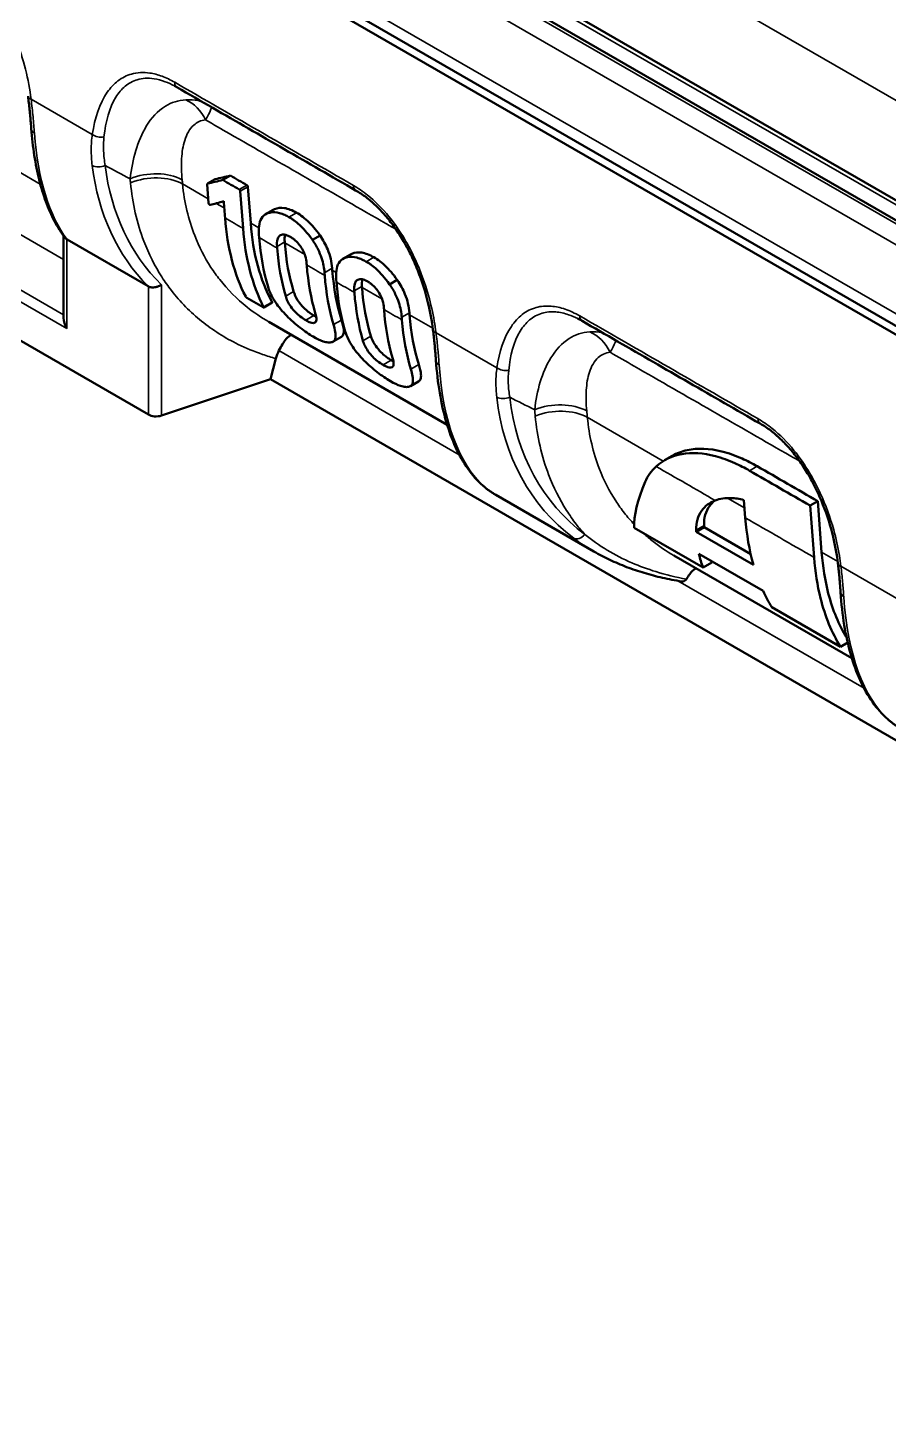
# Model space of a CAD drawing. Header units: millimetres. Extents: x 0 to 1485, y 0 to 1050.
# Drawn here: x 112.8 to 192.6, y 149.7 to 279.5 of the extents above; entities that cross this region are included whole.
import ezdxf

# ---------------------------------------------------------------- set-up
doc = ezdxf.new("R2010")
doc.units = ezdxf.units.MM
doc.header["$LTSCALE"] = 2.5
doc.layers.add('Sichtbar (ISO)', color=7, linetype='Continuous', lineweight=50)
doc.layers.add('Sichtbar schmal (ISO)', color=7, linetype='Continuous', lineweight=35)

msp = doc.modelspace()

# ---------------------------------------------------------------- linework, layer by layer
at = {"layer": 'Sichtbar (ISO)'}
for p, q in [((73.818, 332.425), (250.241, 230.567)), ((71.955, 331.648), (248.378, 229.79)), ((423.918, 117.828), (70.364, 321.952)), ((70.541, 322.667), (246.964, 220.809)), ((70.541, 321.85), (246.964, 219.992)), ((85.29, 265.978), (123.991, 243.634)), ((129.438, 264.98), (129.572, 263.225)), ((129.466, 265.035), (130.175, 265.445)), ((130.876, 265.37), (131.586, 265.779)), ((133.206, 264.745), (133.464, 261.368)), ((132.759, 260.892), (132.496, 264.336)), ((134.837, 262.191), (135.546, 262.6)), ((116.146, 260.188), (116.146, 252.591)), ((116.472, 259.842), (123.959, 255.519)), ((134.233, 260.283), (134.252, 260.031)), ((136.614, 259.629), (136.62, 259.547)), ((139.176, 259.825), (139.886, 260.235)), ((135.916, 259.072), (135.904, 259.219)), ((141.991, 258.061), (142.7, 258.471)), ((138.645, 257.637), (138.656, 257.491)), ((141.01, 257.19), (141.024, 257.007)), ((140.319, 256.532), (140.301, 256.78)), ((141.387, 256.153), (141.406, 255.906)), ((146.33, 255.695), (147.04, 256.105)), ((133.124, 254.44), (134.618, 253.578)), ((143.069, 254.947), (143.058, 255.09)), ((143.767, 255.499), (143.773, 255.422)), ((134.672, 253.56), (135.453, 254.011)), ((145.799, 253.507), (145.809, 253.366)), ((148.164, 253.06), (148.177, 252.882)), ((151.654, 242.695), (135.157, 252.219)), ((147.472, 252.407), (147.454, 252.65)), ((141.097, 250.399), (141.864, 250.842)), ((135.293, 246.907), (135.809, 248.834)), ((125.199, 243.542), (135.293, 246.907)), ((135.293, 246.907), (228.576, 193.05)), ((148.25, 246.269), (149.017, 246.712)), ((171.791, 239.406), (172.501, 239.815)), ((165.237, 230.951), (156.159, 236.192)), ((179.137, 235.72), (179.261, 234.073)), ((185.266, 235.198), (185.975, 235.608)), ((185.625, 230.403), (185.266, 235.198)), ((185.975, 235.608), (186.33, 230.877)), ((168.981, 233.144), (175.345, 229.47)), ((174.71, 232.778), (175.446, 233.203)), ((180.014, 229.716), (174.71, 232.778)), ((175.446, 233.203), (179.758, 230.713)), ((189.13, 221.059), (172.636, 230.582)), ((174.967, 230.721), (180.906, 227.292)), ((175.345, 229.47), (176.148, 229.933)), ((181.709, 225.796), (188.073, 222.122)), ((188.073, 222.122), (188.743, 222.508))]:
    msp.add_line(p, q, dxfattribs=at)
for centre, major_axis, ratio, start_param, end_param in [((127.552, 267.463), (-4.611, 6.912), 0.4875994, 5.5045575, 5.5449764), ((117.146, 252.014), (0.707, -1.225), 0.5773503, 3.9269908, 4.712389), ((124.699, 244.042), (1, 0), 0.5773503, 3.9269908, 5.2359878)]:
    msp.add_ellipse(centre, major_axis=major_axis, ratio=ratio, start_param=start_param, end_param=end_param, dxfattribs=at)
for points, knots in [([(143.185, 264.411), (142.081, 265.048), (140.978, 265.685), (138.772, 266.958), (137.668, 267.595), (135.462, 268.868), (134.359, 269.505), (132.152, 270.779), (131.049, 271.415), (128.842, 272.689), (127.739, 273.326), (126.636, 273.962)], [0, 0, 0, 0, 0.9361397, 0.9361397, 1.8722794, 1.8722794, 2.8084191, 2.8084191, 3.7445588, 3.7445588, 4.6806986, 4.6806986, 4.6806986, 4.6806986]), ([(112.85, 273.148), (112.878, 272.934), (112.904, 272.722), (112.952, 272.303), (112.975, 272.096), (113.017, 271.686), (113.036, 271.484), (113.073, 271.086), (113.09, 270.889), (113.122, 270.502), (113.137, 270.311), (113.151, 270.123)], [-0.75503214, -0.75503214, -0.75503214, -0.75503214, -0.60402572, -0.60402572, -0.45301929, -0.45301929, -0.30201286, -0.30201286, -0.15100643, -0.15100643, 0, 0, 0, 0]), ([(116.27, 260.021), (115.916, 260.491), (115.592, 261.007), (115.003, 262.125), (114.738, 262.726), (114.266, 264.007), (114.059, 264.687), (113.702, 266.12), (113.552, 266.874), (113.309, 268.449), (113.216, 269.271), (113.151, 270.123)], [-0.59538406, -0.59538406, -0.59538406, -0.59538406, -0.49848575, -0.49848575, -0.40158744, -0.40158744, -0.30468913, -0.30468913, -0.20779082, -0.20779082, -0.11089251, -0.11089251, -0.11089251, -0.11089251]), ([(129.466, 265.035), (129.461, 265.026), (129.455, 265.017), (129.447, 265.004), (129.444, 265), (129.441, 264.993), (129.44, 264.991), (129.438, 264.985), (129.437, 264.982), (129.438, 264.98)], [0, 0, 0, 0, 0.010780832, 0.010780832, 0.016671486, 0.016671486, 0.019354344, 0.019354344, 0.022420266, 0.022420266, 0.022420266, 0.022420266]), ([(133.113, 264.898), (133.126, 264.89), (133.14, 264.881), (133.161, 264.86), (133.168, 264.851), (133.182, 264.831), (133.187, 264.82), (133.196, 264.799), (133.199, 264.789), (133.204, 264.767), (133.205, 264.756), (133.206, 264.745)], [0, 0, 0, 0, 0.010920062, 0.010920062, 0.018467201, 0.018467201, 0.025628286, 0.025628286, 0.032704631, 0.032704631, 0.040996181, 0.040996181, 0.040996181, 0.040996181]), ([(132.496, 264.336), (132.495, 264.35), (132.493, 264.366), (132.485, 264.393), (132.481, 264.403), (132.471, 264.423), (132.465, 264.432), (132.452, 264.45), (132.444, 264.458), (132.431, 264.469), (132.426, 264.473), (132.418, 264.479), (132.415, 264.481), (132.409, 264.484), (132.407, 264.486), (132.404, 264.488)], [0, 0, 0, 0, 0.011342196, 0.011342196, 0.018281239, 0.018281239, 0.024962989, 0.024962989, 0.031863812, 0.031863812, 0.036108505, 0.036108505, 0.038505155, 0.038505155, 0.040953274, 0.040953274, 0.040953274, 0.040953274]), ([(143.185, 264.411), (143.501, 264.229), (143.822, 264.015), (144.445, 263.542), (144.746, 263.285), (145.332, 262.73), (145.617, 262.433), (146.179, 261.786), (146.456, 261.436), (147.001, 260.684), (147.267, 260.279), (147.79, 259.409), (148.046, 258.938), (148.52, 257.971), (148.738, 257.477), (149.329, 255.99), (149.64, 254.996), (150.086, 253.16), (150.238, 252.319), (150.341, 251.505)], [-3.4000869, -3.4000869, -3.4000869, -3.4000869, -3.0996124, -3.0996124, -2.8171976, -2.8171976, -2.5369811, -2.5369811, -2.2484602, -2.2484602, -1.9431014, -1.9431014, -1.6060207, -1.6060207, -1.266012, -1.266012, -0.5859946, -0.5859946, 0, 0, 0, 0]), ([(129.572, 263.225), (129.573, 263.212), (129.575, 263.198), (129.585, 263.171), (129.591, 263.158), (129.608, 263.13), (129.619, 263.117), (129.633, 263.102), (129.639, 263.097), (129.648, 263.089), (129.651, 263.087), (129.657, 263.083), (129.66, 263.082), (129.665, 263.079), (129.668, 263.078), (129.673, 263.075), (129.676, 263.074), (129.684, 263.072), (129.689, 263.071), (129.7, 263.07), (129.707, 263.071), (129.713, 263.072)], [0, 0, 0, 0, 0.009975377, 0.009975377, 0.018849525, 0.018849525, 0.029600678, 0.029600678, 0.036277728, 0.036277728, 0.039941699, 0.039941699, 0.043027645, 0.043027645, 0.046014861, 0.046014861, 0.049770687, 0.049770687, 0.055700548, 0.055700548, 0.064658699, 0.064658699, 0.064658699, 0.064658699]), ([(134.967, 262.254), (134.753, 262.167), (134.582, 262.02), (134.345, 261.615), (134.276, 261.377), (134.211, 260.853), (134.211, 260.573), (134.233, 260.283)], [0, 0, 0, 0, 0.25953396, 0.25953396, 0.49714296, 0.49714296, 0.72112092, 0.72112092, 0.72112092, 0.72112092]), ([(137.004, 261.931), (136.874, 262.006), (136.745, 262.073), (136.455, 262.204), (136.297, 262.262), (135.844, 262.383), (135.572, 262.399), (135.197, 262.337), (135.078, 262.302), (134.967, 262.254)], [0, 0, 0, 0, 0.11028023, 0.11028023, 0.25006973, 0.25006973, 0.51924654, 0.51924654, 0.65506959, 0.65506959, 0.65506959, 0.65506959]), ([(135.677, 262.664), (135.942, 262.777), (136.243, 262.819), (136.942, 262.716), (137.319, 262.569), (137.714, 262.341)], [0, 0, 0, 0, 0.32391892, 0.32391892, 0.65875511, 0.65875511, 0.65875511, 0.65875511]), ([(137.714, 262.341), (138.1, 262.118), (138.479, 261.829), (139.103, 261.217), (139.467, 260.829), (139.886, 260.235)], [0, 0, 0, 0, 0.32749209, 0.32749209, 0.55092995, 0.55092995, 0.55092995, 0.55092995]), ([(139.176, 259.825), (138.714, 260.48), (138.295, 260.919), (137.818, 261.357), (137.653, 261.493), (137.402, 261.677), (137.319, 261.735), (137.159, 261.839), (137.081, 261.887), (137.004, 261.931)], [0, 0, 0, 0, 0.481418, 0.481418, 0.73261779, 0.73261779, 0.85673592, 0.85673592, 0.97264743, 0.97264743, 0.97264743, 0.97264743]), ([(135.904, 259.219), (135.886, 259.456), (135.893, 259.683), (135.979, 259.995), (136.033, 260.099), (136.179, 260.241), (136.276, 260.298), (136.508, 260.323), (136.616, 260.31), (136.802, 260.256), (136.874, 260.228), (137.012, 260.164), (137.078, 260.13), (137.144, 260.092)], [0, 0, 0, 0, 0.18242723, 0.18242723, 0.30597605, 0.30597605, 0.41221072, 0.41221072, 0.49063534, 0.49063534, 0.53842566, 0.53842566, 0.58082792, 0.58082792, 0.58082792, 0.58082792]), ([(137.144, 260.092), (137.215, 260.051), (137.286, 260.006), (137.437, 259.9), (137.518, 259.837), (137.738, 259.644), (137.871, 259.503), (138.102, 259.204), (138.205, 259.046), (138.392, 258.69), (138.464, 258.509), (138.59, 258.089), (138.629, 257.855), (138.645, 257.637)], [0, 0, 0, 0, 0.05998736, 0.05998736, 0.12828095, 0.12828095, 0.25015378, 0.25015378, 0.35596811, 0.35596811, 0.46485151, 0.46485151, 0.61195134, 0.61195134, 0.61195134, 0.61195134]), ([(140.301, 256.78), (140.268, 257.208), (140.185, 257.665), (139.94, 258.405), (139.831, 258.669), (139.551, 259.238), (139.375, 259.536), (139.176, 259.825)], [0, 0, 0, 0, 0.32910641, 0.32910641, 0.50964615, 0.50964615, 0.72181241, 0.72181241, 0.72181241, 0.72181241]), ([(139.886, 260.235), (140.176, 259.814), (140.413, 259.379), (140.717, 258.636), (140.807, 258.352), (140.946, 257.765), (140.989, 257.471), (141.01, 257.19)], [0, 0, 0, 0, 0.3067073, 0.3067073, 0.50702055, 0.50702055, 0.72415642, 0.72415642, 0.72415642, 0.72415642]), ([(142.121, 258.125), (141.907, 258.038), (141.736, 257.89), (141.499, 257.485), (141.43, 257.247), (141.365, 256.723), (141.365, 256.444), (141.387, 256.153)], [0, 0, 0, 0, 0.25955949, 0.25955949, 0.49714682, 0.49714682, 0.72111175, 0.72111175, 0.72111175, 0.72111175]), ([(144.158, 257.802), (144.028, 257.877), (143.898, 257.944), (143.608, 258.075), (143.449, 258.133), (142.996, 258.254), (142.723, 258.27), (142.349, 258.207), (142.231, 258.172), (142.121, 258.125)], [0, 0, 0, 0, 0.11052965, 0.11052965, 0.25060792, 0.25060792, 0.52035641, 0.52035641, 0.65507698, 0.65507698, 0.65507698, 0.65507698]), ([(142.831, 258.535), (143.096, 258.648), (143.397, 258.69), (144.096, 258.587), (144.473, 258.439), (144.868, 258.212)], [0, 0, 0, 0, 0.32394969, 0.32394969, 0.65875302, 0.65875302, 0.65875302, 0.65875302]), ([(144.868, 258.212), (145.254, 257.989), (145.633, 257.7), (146.257, 257.088), (146.621, 256.7), (147.04, 256.105)], [0, 0, 0, 0, 0.32749316, 0.32749316, 0.55092838, 0.55092838, 0.55092838, 0.55092838]), ([(146.33, 255.695), (145.868, 256.351), (145.449, 256.79), (144.973, 257.227), (144.807, 257.363), (144.557, 257.548), (144.474, 257.605), (144.313, 257.71), (144.235, 257.757), (144.158, 257.802)], [0, 0, 0, 0, 0.48121242, 0.48121242, 0.73269838, 0.73269838, 0.85701422, 0.85701422, 0.97314109, 0.97314109, 0.97314109, 0.97314109]), ([(125.199, 255.66), (125.198, 255.66), (125.197, 255.659), (125.117, 255.608), (125.031, 255.565), (124.854, 255.493), (124.763, 255.466), (124.544, 255.421), (124.417, 255.412), (124.185, 255.432), (124.08, 255.458), (123.991, 255.501)], [-0.00066467, -0.00066467, -0.00066467, -0.00066467, 0, 0, 0.05750443, 0.05750443, 0.11460274, 0.11460274, 0.19380457, 0.19380457, 0.26966231, 0.26966231, 0.26966231, 0.26966231]), ([(143.058, 255.09), (143.04, 255.326), (143.046, 255.554), (143.132, 255.865), (143.187, 255.969), (143.333, 256.112), (143.43, 256.168), (143.662, 256.194), (143.77, 256.18), (143.955, 256.126), (144.028, 256.099), (144.166, 256.035), (144.232, 256), (144.298, 255.962)], [0, 0, 0, 0, 0.18232277, 0.18232277, 0.30593814, 0.30593814, 0.41225509, 0.41225509, 0.49069072, 0.49069072, 0.53851753, 0.53851753, 0.58098323, 0.58098323, 0.58098323, 0.58098323]), ([(144.298, 255.962), (144.369, 255.921), (144.44, 255.876), (144.592, 255.77), (144.672, 255.707), (144.893, 255.514), (145.026, 255.372), (145.221, 255.118), (145.338, 254.956), (145.546, 254.558), (145.618, 254.377), (145.744, 253.958), (145.782, 253.725), (145.799, 253.507)], [0, 0, 0, 0, 0.06011479, 0.06011479, 0.12852058, 0.12852058, 0.25053123, 0.25053123, 0.32175652, 0.32175652, 0.38109482, 0.38109482, 0.46096479, 0.46096479, 0.46096479, 0.46096479]), ([(147.454, 252.65), (147.422, 253.078), (147.339, 253.536), (147.093, 254.275), (146.985, 254.539), (146.705, 255.109), (146.529, 255.407), (146.33, 255.695)], [0, 0, 0, 0, 0.32910933, 0.32910933, 0.50964898, 0.50964898, 0.72180015, 0.72180015, 0.72180015, 0.72180015]), ([(147.04, 256.105), (147.33, 255.684), (147.567, 255.249), (147.87, 254.506), (147.96, 254.222), (148.099, 253.636), (148.142, 253.341), (148.164, 253.06)], [0, 0, 0, 0, 0.30670265, 0.30670265, 0.50701074, 0.50701074, 0.72414614, 0.72414614, 0.72414614, 0.72414614]), ([(133.001, 254.564), (133.007, 254.551), (133.016, 254.537), (133.035, 254.512), (133.043, 254.503), (133.06, 254.486), (133.068, 254.479), (133.084, 254.466), (133.091, 254.461), (133.107, 254.45), (133.116, 254.444), (133.124, 254.44)], [0, 0, 0, 0, 0.013519488, 0.013519488, 0.021509903, 0.021509903, 0.027999938, 0.027999938, 0.033786938, 0.033786938, 0.0407829, 0.0407829, 0.0407829, 0.0407829]), ([(135.069, 255.475), (135.206, 255.019), (135.427, 254.538), (135.907, 253.819), (136.072, 253.6), (136.425, 253.18), (136.607, 252.983), (136.8, 252.79)], [0, 0, 0, 0, 0.40931871, 0.40931871, 0.58893768, 0.58893768, 0.75369265, 0.75369265, 0.75369265, 0.75369265]), ([(138.566, 252.369), (138.402, 252.464), (138.231, 252.577), (137.906, 252.834), (137.758, 252.966), (137.487, 253.246), (137.325, 253.427), (137.05, 253.824), (136.954, 253.993), (136.804, 254.311), (136.748, 254.462), (136.705, 254.606)], [0, 0, 0, 0, 0.13931372, 0.13931372, 0.26132777, 0.26132777, 0.3733293, 0.3733293, 0.45840616, 0.45840616, 0.53948869, 0.53948869, 0.53948869, 0.53948869]), ([(137.443, 255.032), (137.518, 254.786), (137.634, 254.52), (137.903, 254.095), (138.04, 253.903), (138.389, 253.518), (138.548, 253.366), (138.815, 253.146), (138.913, 253.072), (139.116, 252.93), (139.221, 252.864), (139.322, 252.805)], [0, 0, 0, 0, 0.22183918, 0.22183918, 0.34138621, 0.34138621, 0.43152063, 0.43152063, 0.48394015, 0.48394015, 0.54139254, 0.54139254, 0.54139254, 0.54139254]), ([(134.618, 253.578), (134.63, 253.57), (134.642, 253.564), (134.659, 253.559), (134.664, 253.558), (134.672, 253.559), (134.674, 253.561), (134.676, 253.568), (134.676, 253.573), (134.672, 253.586), (134.668, 253.595), (134.664, 253.604)], [0, 0, 0, 0, 0.010529471, 0.010529471, 0.017444391, 0.017444391, 0.024169003, 0.024169003, 0.031217237, 0.031217237, 0.040886352, 0.040886352, 0.040886352, 0.040886352]), ([(135.444, 254.054), (135.45, 254.042), (135.456, 254.03), (135.457, 254.017), (135.456, 254.013), (135.453, 254.011)], [0, 0, 0, 0, 0.012987449, 0.012987449, 0.021158385, 0.021158385, 0.021158385, 0.021158385]), ([(139.446, 253.024), (139.516, 252.787), (139.56, 252.566), (139.529, 252.255), (139.469, 252.189), (139.343, 252.116), (139.254, 252.106), (139.062, 252.141), (138.977, 252.169), (138.784, 252.25), (138.677, 252.306), (138.566, 252.369)], [0, 0, 0, 0, 0.21249007, 0.21249007, 0.404348, 0.404348, 0.6245324, 0.6245324, 0.77372378, 0.77372378, 0.93454151, 0.93454151, 0.93454151, 0.93454151]), ([(136.8, 252.79), (137.19, 252.397), (137.603, 252.028), (138.241, 251.528), (138.451, 251.375), (138.864, 251.094), (139.063, 250.969), (139.257, 250.857)], [0, 0, 0, 0, 0.33386391, 0.33386391, 0.49985622, 0.49985622, 0.66402213, 0.66402213, 0.66402213, 0.66402213]), ([(141.009, 250.36), (141.184, 250.418), (141.285, 250.551), (141.344, 250.915), (141.333, 251.1), (141.264, 251.512), (141.208, 251.735), (141.137, 251.972)], [0, 0, 0, 0, 0.31827842, 0.31827842, 0.54303826, 0.54303826, 0.75627263, 0.75627263, 0.75627263, 0.75627263]), ([(141.875, 252.398), (141.98, 252.062), (142.055, 251.755), (142.095, 251.314), (142.083, 251.159), (141.996, 250.951), (141.94, 250.886), (141.864, 250.842)], [0, 0, 0, 0, 0.30506763, 0.30506763, 0.53082931, 0.53082931, 0.69917701, 0.69917701, 0.69917701, 0.69917701]), ([(164.143, 252.316), (164.117, 252.331), (164.092, 252.345), (164.04, 252.374), (164.015, 252.388), (163.963, 252.416), (163.938, 252.43), (163.887, 252.458), (163.861, 252.471), (163.81, 252.498), (163.785, 252.511), (163.759, 252.523)], [0, 0, 0, 0, 0.02442924, 0.02442924, 0.04885849, 0.04885849, 0.07328773, 0.07328773, 0.09771697, 0.09771697, 0.12214622, 0.12214622, 0.12214622, 0.12214622]), ([(180.63, 242.801), (179.531, 243.435), (178.432, 244.069), (176.234, 245.338), (175.135, 245.972), (172.936, 247.241), (171.837, 247.875), (169.639, 249.144), (168.54, 249.778), (166.341, 251.047), (165.242, 251.681), (164.143, 252.316)], [0, 0, 0, 0, 0.9326597, 0.9326597, 1.8653194, 1.8653194, 2.797979, 2.797979, 3.7306387, 3.7306387, 4.6632984, 4.6632984, 4.6632984, 4.6632984]), ([(137.232, 251.021), (137.072, 250.958), (136.917, 250.834), (136.639, 250.505), (136.523, 250.339), (136.298, 249.971), (136.191, 249.774), (136.082, 249.558)], [0.38509029, 0.38509029, 0.38509029, 0.38509029, 0.62121559, 0.62121559, 0.78865145, 0.78865145, 0.93935537, 0.93935537, 0.93935537, 0.93935537]), ([(139.257, 250.857), (139.598, 250.66), (139.907, 250.512), (140.348, 250.364), (140.498, 250.332), (140.778, 250.309), (140.902, 250.323), (141.009, 250.36)], [0, 0, 0, 0, 0.28966126, 0.28966126, 0.46850516, 0.46850516, 0.66465169, 0.66465169, 0.66465169, 0.66465169]), ([(142.223, 251.345), (142.359, 250.889), (142.581, 250.408), (143.06, 249.689), (143.225, 249.47), (143.579, 249.05), (143.76, 248.853), (143.953, 248.66)], [0, 0, 0, 0, 0.40932015, 0.40932015, 0.58893626, 0.58893626, 0.75369027, 0.75369027, 0.75369027, 0.75369027]), ([(145.72, 248.239), (145.556, 248.334), (145.385, 248.448), (145.059, 248.704), (144.912, 248.836), (144.64, 249.116), (144.479, 249.297), (144.203, 249.695), (144.107, 249.863), (143.957, 250.181), (143.901, 250.332), (143.859, 250.477)], [0, 0, 0, 0, 0.13932483, 0.13932483, 0.26134749, 0.26134749, 0.37335177, 0.37335177, 0.45841812, 0.45841812, 0.53949667, 0.53949667, 0.53949667, 0.53949667]), ([(144.596, 250.902), (144.671, 250.657), (144.787, 250.39), (145.056, 249.965), (145.193, 249.773), (145.542, 249.389), (145.701, 249.236), (145.968, 249.016), (146.066, 248.942), (146.27, 248.8), (146.374, 248.734), (146.476, 248.676)], [0, 0, 0, 0, 0.22183699, 0.22183699, 0.34139347, 0.34139347, 0.43153892, 0.43153892, 0.48396517, 0.48396517, 0.54142494, 0.54142494, 0.54142494, 0.54142494]), ([(150.341, 251.505), (150.367, 251.304), (150.391, 251.105), (150.435, 250.71), (150.456, 250.515), (150.494, 250.13), (150.512, 249.94), (150.545, 249.564), (150.561, 249.379), (150.589, 249.013), (150.603, 248.833), (150.615, 248.656)], [-0.7113454, -0.7113454, -0.7113454, -0.7113454, -0.56907632, -0.56907632, -0.42680724, -0.42680724, -0.28453816, -0.28453816, -0.14226908, -0.14226908, 0, 0, 0, 0]), ([(143.953, 248.66), (144.344, 248.267), (144.756, 247.898), (145.394, 247.398), (145.604, 247.245), (146.017, 246.964), (146.217, 246.839), (146.41, 246.728)], [0, 0, 0, 0, 0.33386685, 0.33386685, 0.49985794, 0.49985794, 0.66402161, 0.66402161, 0.66402161, 0.66402161]), ([(146.6, 248.894), (146.669, 248.657), (146.713, 248.437), (146.683, 248.125), (146.622, 248.059), (146.496, 247.986), (146.407, 247.976), (146.216, 248.011), (146.13, 248.039), (145.937, 248.121), (145.83, 248.176), (145.72, 248.239)], [0, 0, 0, 0, 0.21250083, 0.21250083, 0.40431539, 0.40431539, 0.6243665, 0.6243665, 0.77345247, 0.77345247, 0.93416024, 0.93416024, 0.93416024, 0.93416024]), ([(148.162, 246.23), (148.337, 246.288), (148.439, 246.422), (148.497, 246.785), (148.487, 246.97), (148.417, 247.382), (148.361, 247.605), (148.29, 247.842)], [0, 0, 0, 0, 0.31827754, 0.31827754, 0.54302726, 0.54302726, 0.75627018, 0.75627018, 0.75627018, 0.75627018]), ([(149.028, 248.268), (149.133, 247.932), (149.209, 247.626), (149.248, 247.185), (149.236, 247.029), (149.15, 246.822), (149.093, 246.756), (149.017, 246.712)], [0, 0, 0, 0, 0.30506914, 0.30506914, 0.53082873, 0.53082873, 0.69917453, 0.69917453, 0.69917453, 0.69917453]), ([(154.963, 237.058), (154.453, 237.508), (153.987, 238.036), (153.146, 239.225), (152.77, 239.887), (152.107, 241.335), (151.819, 242.121), (151.329, 243.806), (151.126, 244.705), (150.807, 246.606), (150.69, 247.608), (150.615, 248.656)], [-0.69728004, -0.69728004, -0.69728004, -0.69728004, -0.57871897, -0.57871897, -0.46015791, -0.46015791, -0.34159684, -0.34159684, -0.22303577, -0.22303577, -0.10447471, -0.10447471, -0.10447471, -0.10447471]), ([(146.41, 246.728), (146.752, 246.53), (147.06, 246.382), (147.502, 246.235), (147.651, 246.202), (147.931, 246.179), (148.055, 246.193), (148.162, 246.23)], [0, 0, 0, 0, 0.28966176, 0.28966176, 0.46850298, 0.46850298, 0.66465107, 0.66465107, 0.66465107, 0.66465107]), ([(180.63, 242.801), (180.953, 242.615), (181.281, 242.396), (181.916, 241.913), (182.223, 241.652), (182.819, 241.086), (183.108, 240.784), (183.68, 240.127), (183.961, 239.772), (184.512, 239.009), (184.78, 238.6), (185.306, 237.724), (185.563, 237.249), (186.038, 236.278), (186.256, 235.782), (186.847, 234.289), (187.155, 233.291), (187.589, 231.474), (187.735, 230.655), (187.833, 229.863)], [-3.4137608, -3.4137608, -3.4137608, -3.4137608, -3.1078626, -3.1078626, -2.820416, -2.820416, -2.5356428, -2.5356428, -2.243272, -2.243272, -1.9349633, -1.9349633, -1.5961442, -1.5961442, -1.2547681, -1.2547681, -0.5720159, -0.5720159, 0, 0, 0, 0]), ([(179.652, 238.438), (179.198, 238.7), (178.747, 238.932), (177.689, 239.408), (177.089, 239.624), (175.371, 240.079), (174.313, 240.145), (172.455, 239.809), (171.658, 239.424), (171.007, 238.833)], [0, 0, 0, 0, 0.3850588, 0.3850588, 0.9129137, 0.9129137, 1.9387037, 1.9387037, 2.9314969, 2.9314969, 2.9314969, 2.9314969]), ([(172.501, 239.815), (172.922, 240.058), (173.385, 240.236), (174.845, 240.556), (175.93, 240.513), (177.701, 240.067), (178.323, 239.849), (179.42, 239.36), (179.89, 239.12), (180.362, 238.848)], [-2.5627873, -2.5627873, -2.5627873, -2.5627873, -2.009377, -2.009377, -0.9482002, -0.9482002, -0.4005544, -0.4005544, -0.0000013, -0.0000013, -0.0000013, -0.0000013]), ([(154.963, 237.058), (155.039, 236.991), (155.115, 236.926), (155.27, 236.799), (155.348, 236.738), (155.506, 236.619), (155.586, 236.561), (155.747, 236.449), (155.828, 236.395), (155.993, 236.29), (156.076, 236.24), (156.159, 236.192)], [-2.79142331, -2.79142331, -2.79142331, -2.79142331, -2.6698487, -2.6698487, -2.54827409, -2.54827409, -2.42669948, -2.42669948, -2.30512487, -2.30512487, -2.18355026, -2.18355026, -2.18355026, -2.18355026]), ([(174.705, 232.928), (174.685, 233.63), (174.865, 234.251), (175.531, 235.161), (175.957, 235.478), (176.478, 235.678)], [0, 0, 0, 0, 0.7450454, 0.7450454, 1.3687675, 1.3687675, 1.3687675, 1.3687675]), ([(176.42, 235.655), (176.249, 235.519), (176.097, 235.364), (175.593, 234.693), (175.411, 234.064), (175.439, 233.352)], [0.3697125, 0.3697125, 0.3697125, 0.3697125, 0.6329496, 0.6329496, 1.3944079, 1.3944079, 1.3944079, 1.3944079]), ([(176.478, 235.678), (176.915, 235.845), (177.402, 235.921), (178.315, 235.892), (178.719, 235.83), (179.137, 235.72)], [0, 0, 0, 0, 0.52155879, 0.52155879, 0.9009045, 0.9009045, 0.9009045, 0.9009045]), ([(165.237, 230.951), (165.714, 230.676), (166.206, 230.418), (167.219, 229.939), (167.74, 229.717), (168.805, 229.311), (169.35, 229.126), (170.46, 228.793), (171.025, 228.646), (172.174, 228.386), (172.759, 228.274), (173.352, 228.179)], [0.607204, 0.607204, 0.607204, 0.607204, 1.0361759, 1.0361759, 1.4651479, 1.4651479, 1.8941198, 1.8941198, 2.3230917, 2.3230917, 2.7520636, 2.7520636, 2.7520636, 2.7520636]), ([(188.073, 222.122), (187.269, 223.422), (186.647, 224.932), (185.925, 227.804), (185.725, 229.069), (185.625, 230.403)], [0.0566501, 0.0566501, 0.0566501, 0.0566501, 1.5225468, 1.5225468, 2.5501236, 2.5501236, 2.5501236, 2.5501236]), ([(186.33, 230.877), (186.431, 229.53), (186.637, 228.255), (187.347, 225.53), (187.917, 224.15), (188.645, 222.951)], [-2.5764135, -2.5764135, -2.5764135, -2.5764135, -1.5383738, -1.5383738, -0.1958595, -0.1958595, -0.1958595, -0.1958595]), ([(187.833, 229.863), (187.856, 229.674), (187.878, 229.487), (187.918, 229.117), (187.937, 228.933), (187.972, 228.571), (187.988, 228.392), (188.018, 228.038), (188.032, 227.864), (188.058, 227.519), (188.07, 227.35), (188.081, 227.182)], [-0.66932723, -0.66932723, -0.66932723, -0.66932723, -0.53546179, -0.53546179, -0.40159634, -0.40159634, -0.26773089, -0.26773089, -0.13386545, -0.13386545, 0, 0, 0, 0]), ([(173.811, 228.389), (173.769, 228.318), (173.713, 228.262), (173.577, 228.187), (173.498, 228.17), (173.395, 228.174), (173.374, 228.176), (173.352, 228.179)], [0, 0, 0, 0, 0.06800134, 0.06800134, 0.13732397, 0.13732397, 0.15495567, 0.15495567, 0.15495567, 0.15495567]), ([(174.709, 229.385), (174.606, 229.344), (174.506, 229.278), (174.306, 229.096), (174.208, 228.984), (174.011, 228.718), (173.912, 228.563), (173.811, 228.389)], [0.38152955, 0.38152955, 0.38152955, 0.38152955, 0.52870934, 0.52870934, 0.67251279, 0.67251279, 0.81718525, 0.81718525, 0.81718525, 0.81718525]), ([(192.443, 215.418), (191.927, 215.873), (191.456, 216.406), (190.608, 217.611), (190.229, 218.283), (189.562, 219.751), (189.273, 220.548), (188.783, 222.258), (188.582, 223.171), (188.266, 225.101), (188.152, 226.119), (188.081, 227.182)], [-0.69752111, -0.69752111, -0.69752111, -0.69752111, -0.57767758, -0.57767758, -0.45783405, -0.45783405, -0.33799052, -0.33799052, -0.21814699, -0.21814699, -0.09830346, -0.09830346, -0.09830346, -0.09830346]), ([(192.443, 215.418), (192.518, 215.351), (192.595, 215.286), (192.749, 215.16), (192.827, 215.099), (192.984, 214.98), (193.064, 214.923), (193.225, 214.811), (193.306, 214.757), (193.47, 214.653), (193.552, 214.603), (193.636, 214.555)], [-2.78978186, -2.78978186, -2.78978186, -2.78978186, -2.66853882, -2.66853882, -2.54729578, -2.54729578, -2.42605275, -2.42605275, -2.30480971, -2.30480971, -2.18356668, -2.18356668, -2.18356668, -2.18356668])]:
    msp.add_open_spline(points, degree=3, knots=knots, dxfattribs=at)
for points in [[(130.876, 265.37), (130.406, 265.258), (129.936, 265.147), (129.466, 265.035)], [(130.175, 265.445), (130.645, 265.556), (131.116, 265.668), (131.586, 265.779)], [(132.404, 264.488), (131.895, 264.782), (131.385, 265.076), (130.876, 265.37)], [(131.586, 265.779), (132.095, 265.485), (132.604, 265.191), (133.113, 264.898)], [(129.713, 263.072), (130.084, 263.149), (130.522, 263.264), (130.97, 263.396)], [(130.97, 263.396), (131.01, 262.882), (131.049, 262.369), (131.089, 261.856)], [(135.546, 262.6), (135.588, 262.625), (135.631, 262.646), (135.677, 262.664)], [(131.089, 261.856), (131.303, 259.078), (131.95, 256.61), (133.001, 254.564)], [(134.664, 253.604), (133.615, 255.649), (132.971, 258.116), (132.759, 260.892)], [(133.464, 261.368), (133.678, 258.561), (134.348, 256.082), (135.444, 254.054)], [(116.27, 260.021), (116.315, 259.961), (116.372, 259.907), (116.439, 259.862)], [(116.439, 259.862), (116.45, 259.855), (116.461, 259.848), (116.472, 259.842)], [(134.252, 260.031), (134.377, 258.401), (134.65, 256.873), (135.069, 255.475)], [(136.658, 260.295), (136.603, 260.107), (136.595, 259.873), (136.614, 259.629)], [(136.62, 259.547), (136.744, 257.928), (137.019, 256.414), (137.443, 255.032)], [(136.705, 254.606), (136.302, 255.98), (136.037, 257.477), (135.916, 259.072)], [(142.7, 258.471), (142.742, 258.495), (142.785, 258.516), (142.831, 258.535)], [(138.656, 257.491), (138.778, 255.896), (139.042, 254.399), (139.446, 253.024)], [(141.024, 257.007), (141.15, 255.352), (141.435, 253.806), (141.875, 252.398)], [(141.137, 251.972), (140.717, 253.372), (140.444, 254.9), (140.319, 256.532)], [(141.406, 255.906), (141.53, 254.274), (141.803, 252.745), (142.223, 251.345)], [(143.812, 256.166), (143.756, 255.977), (143.749, 255.743), (143.767, 255.499)], [(123.959, 255.519), (123.97, 255.512), (123.981, 255.507), (123.991, 255.501)], [(143.859, 250.477), (143.455, 251.852), (143.19, 253.35), (143.069, 254.947)], [(143.773, 255.422), (143.896, 253.801), (144.172, 252.286), (144.596, 250.902)], [(145.809, 253.366), (145.931, 251.769), (146.195, 250.27), (146.6, 248.894)], [(139.322, 252.805), (139.392, 252.765), (139.46, 252.729), (139.525, 252.696)], [(148.29, 247.842), (147.87, 249.243), (147.596, 250.773), (147.472, 252.407)], [(148.177, 252.882), (148.303, 251.225), (148.588, 249.677), (149.028, 248.268)], [(136.082, 249.558), (135.97, 249.335), (135.879, 249.092), (135.809, 248.834)], [(146.476, 248.676), (146.545, 248.636), (146.613, 248.599), (146.679, 248.567)], [(171.007, 238.833), (170.557, 238.425), (170.209, 237.94), (169.979, 237.395)], [(180.362, 238.848), (182.233, 237.768), (184.104, 236.688), (185.975, 235.608)], [(169.979, 237.395), (169.271, 235.716), (168.927, 234.277), (168.981, 233.144)], [(185.266, 235.198), (183.395, 236.278), (181.523, 237.358), (179.652, 238.438)], [(179.261, 234.073), (179.378, 232.521), (179.63, 231.061), (180.014, 229.716)], [(174.71, 232.778), (174.708, 232.828), (174.706, 232.878), (174.705, 232.928)], [(175.439, 233.352), (175.441, 233.302), (175.443, 233.252), (175.446, 233.203)], [(175.345, 229.47), (175.192, 229.862), (175.065, 230.279), (174.967, 230.721)], [(176.089, 230.073), (176.108, 230.026), (176.128, 229.98), (176.148, 229.933)], [(180.906, 227.292), (181.15, 226.766), (181.417, 226.267), (181.709, 225.796)]]:
    msp.add_open_spline(points, degree=3, dxfattribs=at)
at = {"layer": 'Sichtbar schmal (ISO)'}
for p, q in [((73.193, 332.363), (249.616, 230.505)), ((71.686, 331.46), (248.109, 229.602)), ((70.895, 329.988), (247.318, 228.13)), ((247.318, 221.72), (70.895, 323.578)), ((463.752, 116.553), (113.027, 319.044)), ((113.988, 264.989), (92.754, 277.248)), ((89.296, 273.503), (116.146, 258.002)), ((113.134, 272.869), (118.802, 269.597)), ((116.146, 252.89), (85.738, 270.446)), ((85.29, 269.59), (116.439, 251.605)), ((129.541, 263.631), (127.155, 265.006)), ((132.404, 264.488), (133.113, 264.898)), ((132.496, 264.336), (133.206, 264.745)), ((131.018, 262.779), (130.28, 263.204)), ((134.967, 262.254), (135.677, 262.664)), ((137.004, 261.931), (137.714, 262.341)), ((134.226, 260.928), (133.464, 261.368)), ((116.439, 251.605), (116.439, 259.862)), ((135.904, 259.219), (136.614, 259.629)), ((138.468, 258.482), (136.62, 259.547)), ((142.121, 258.125), (142.831, 258.535)), ((144.158, 257.802), (144.868, 258.212)), ((140.301, 256.78), (141.01, 257.19)), ((141.38, 256.802), (141.024, 257.007)), ((125.199, 243.542), (125.199, 255.66)), ((123.991, 255.501), (123.991, 243.634)), ((136.705, 254.606), (137.443, 255.032)), ((143.058, 255.09), (143.767, 255.499)), ((145.62, 254.357), (143.773, 255.422)), ((134.664, 253.604), (135.444, 254.054)), ((147.454, 252.65), (148.164, 253.06)), ((138.566, 252.369), (139.322, 252.805)), ((141.137, 251.972), (141.875, 252.398)), ((150.323, 251.644), (148.177, 252.882)), ((143.859, 250.477), (144.596, 250.902)), ((150.626, 251.223), (156.263, 247.969)), ((136.082, 249.558), (152.781, 239.916)), ((145.72, 248.239), (146.476, 248.676)), ((148.29, 247.842), (149.028, 248.268)), ((171.669, 239.333), (164.632, 243.391)), ((179.652, 238.438), (180.362, 238.848)), ((179.192, 234.994), (177.616, 235.903)), ((174.705, 232.928), (175.439, 233.352)), ((187.812, 230.022), (186.33, 230.877)), ((188.118, 229.578), (193.725, 226.34)), ((173.013, 228.235), (190.257, 218.279))]:
    msp.add_line(p, q, dxfattribs=at)
for centre, major_axis, ratio, start_param, end_param in [((127.136, 274.828), (-0.5, -0.866), 0.5774577, 5.4976941, 6.2831853), ((113.841, 273.278), (-0.992, -0.13), 0.4768785, 0, 0.7166325), ((126.468, 269.032), (-0.363, 3.984), 0.8163507, 5.1345415, 5.8653484), ((114.148, 270.199), (-0.997, -0.076), 0.654529, 0, 0.7402236), ((131.64, 290.762), (11.927, 33.412), 0.4156564, 2.3912858, 2.8746383), ((119.509, 270.006), (-0.989, 0.149), 0.6615266, 0.8786542, 2.0558653), ((119.493, 267.211), (-0.993, -0.122), 0.6188988, 0.7107616, 2.0212879), ((149.803, 280.276), (-26.146, -24.442), 0.6958022, 5.8134026, 6.3007422), ((150.303, 279.776), (25.695, 23.502), 0.6979017, 2.6803593, 3.1766453), ((124.301, 263.483), (3.982, 0.381), 0.6107418, 0.7277213, 2.0376174), ((124.337, 263.104), (-3.982, -0.381), 0.6107416, 3.8693047, 5.1792103), ((143.685, 265.277), (-0.5, -0.866), 0.5774595, 5.4976925, 6.2831853), ((164.643, 253.182), (-0.5, -0.866), 0.577462, 5.4976904, 6.2831853), ((151.333, 251.632), (-0.992, -0.126), 0.4798646, 0, 0.7182488), ((163.92, 247.507), (-0.38, 3.982), 0.816661, 5.1301159, 5.8770892), ((151.613, 248.727), (-0.997, -0.071), 0.6502902, 0, 0.7431174), ((169.117, 269.125), (11.927, 33.412), 0.4156564, 2.384868, 2.9776734), ((156.97, 248.377), (-0.989, 0.145), 0.6593204, 0.8755467, 2.0604722), ((156.95, 245.74), (-0.993, -0.114), 0.6166698, 0.7155132, 2.0258657), ((187.279, 258.639), (-26.146, -24.442), 0.6958022, 5.8071388, 6.4038745), ((187.779, 258.139), (25.695, 23.502), 0.6979017, 2.6740955, 3.2708312), ((161.758, 242.079), (3.982, 0.377), 0.6103604, 0.7284848, 2.0383534), ((161.813, 241.492), (-3.982, -0.377), 0.6103601, 3.8700636, 5.1799465), ((181.13, 243.667), (-0.5, -0.866), 0.5774639, 5.4976887, 6.2831853), ((155.625, 237.807), (-0.662, -0.75), 0.8994505, 0, 0.1651695), ((163.913, 233.022), (-0.602, -0.799), 0.7036436, 0.1011868, 1.4722657), ((188.825, 229.986), (-0.992, -0.123), 0.482921, 0, 0.7199254), ((189.079, 227.249), (-0.998, -0.067), 0.6461868, 0, 0.7458642), ((206.593, 247.488), (11.927, 33.412), 0.4156564, 2.3786968, 2.9779144), ((193.104, 216.168), (-0.662, -0.75), 0.8994883, 0, 0.1647443)]:
    msp.add_ellipse(centre, major_axis=major_axis, ratio=ratio, start_param=start_param, end_param=end_param, dxfattribs=at)
for points, knots in [([(113.134, 272.869), (112.901, 274.657), (112.443, 276.574), (111.432, 279.177), (111.104, 279.908), (110.356, 281.339), (109.937, 282.035), (108.914, 283.498), (108.274, 284.257), (106.939, 285.54), (106.231, 286.077), (105.53, 286.481)], [0, 0, 0, 0, 1.2308043, 1.2308043, 1.7116125, 1.7116125, 2.1924208, 2.1924208, 2.7909341, 2.7909341, 3.3851362, 3.3851362, 3.3851362, 3.3851362]), ([(126.429, 274.42), (126.04, 274.645), (125.648, 274.833), (124.876, 275.121), (124.499, 275.221), (123.527, 275.367), (122.95, 275.334), (121.974, 275.061), (121.553, 274.844), (120.801, 274.266), (120.472, 273.908), (119.476, 272.472), (119.029, 271.098), (118.802, 269.597)], [0, 0, 0, 0, 0.3302066, 0.3302066, 0.6604132, 0.6604132, 1.2069728, 1.2069728, 1.6921903, 1.6921903, 2.1774077, 2.1774077, 3.3920374, 3.3920374, 3.3920374, 3.3920374]), ([(119.883, 269.357), (120.028, 270.777), (120.381, 272.077), (121.232, 273.439), (121.518, 273.779), (122.18, 274.329), (122.556, 274.536), (123.436, 274.8), (123.961, 274.835), (124.854, 274.701), (125.203, 274.609), (125.84, 274.37), (126.124, 274.24), (126.409, 274.088)], [-3.3920374, -3.3920374, -3.3920374, -3.3920374, -2.1774077, -2.1774077, -1.6921903, -1.6921903, -1.2069728, -1.2069728, -0.6604132, -0.6604132, -0.3302066, -0.3302066, -0.0722789, -0.0722789, -0.0722789, -0.0722789]), ([(142.977, 264.869), (140.219, 266.461), (137.461, 268.053), (131.945, 271.236), (129.187, 272.828), (126.429, 274.42)], [0, 0, 0, 0, 2.3403493, 2.3403493, 4.6806986, 4.6806986, 4.6806986, 4.6806986]), ([(113.446, 269.703), (113.408, 270.191), (113.366, 270.701), (113.265, 271.759), (113.206, 272.306), (113.134, 272.869)], [0, 0, 0, 0, 0.37751607, 0.37751607, 0.75503214, 0.75503214, 0.75503214, 0.75503214]), ([(127.456, 272.793), (126.765, 272.762), (126.126, 272.549), (124.858, 271.774), (124.267, 271.114), (123.801, 270.349), (123.391, 269.676), (123.069, 268.911), (122.576, 267.266), (122.406, 266.391), (122.301, 265.483)], [0, 0, 0, 0, 0.4449439, 0.4449439, 1.0301878, 1.0301878, 1.0301878, 1.5452818, 1.5452818, 2.0603757, 2.0603757, 2.0603757, 2.0603757]), ([(128.909, 272.65), (128.811, 272.677), (128.711, 272.7), (128.251, 272.788), (127.867, 272.812), (127.456, 272.793)], [0.24850202, 0.24850202, 0.24850202, 0.24850202, 0.32421713, 0.32421713, 0.58901582, 0.58901582, 0.58901582, 0.58901582]), ([(129.286, 270.935), (129.512, 271.312), (129.662, 271.615), (129.796, 271.952), (129.824, 272.045), (129.837, 272.114)], [-0.58901582, -0.58901582, -0.58901582, -0.58901582, -0.32421713, -0.32421713, -0.18613709, -0.18613709, -0.18613709, -0.18613709]), ([(127.119, 265.386), (127.054, 266.063), (127.035, 266.717), (127.106, 267.95), (127.197, 268.526), (127.356, 269.036), (127.537, 269.614), (127.811, 270.118), (128.491, 270.723), (128.859, 270.896), (129.286, 270.935)], [-2.0603757, -2.0603757, -2.0603757, -2.0603757, -1.5452818, -1.5452818, -1.0301878, -1.0301878, -1.0301878, -0.4449439, -0.4449439, 0, 0, 0, 0]), ([(129.286, 270.935), (130.017, 270.515), (130.747, 270.095), (133.898, 268.284), (136.317, 266.893), (138.736, 265.503), (141.155, 264.112), (143.574, 262.721), (146.299, 261.155), (146.604, 260.98), (146.91, 260.804)], [-6.7780895, -6.7780895, -6.7780895, -6.7780895, -6.1578971, -6.1578971, -4.1052647, -4.1052647, -4.1052647, -2.0526324, -2.0526324, -1.7934167, -1.7934167, -1.7934167, -1.7934167]), ([(118.802, 269.597), (118.734, 269.133), (118.701, 268.656), (118.699, 267.692), (118.731, 267.204), (118.79, 266.718)], [0, 0, 0, 0, 0.36394879, 0.36394879, 0.72789758, 0.72789758, 0.72789758, 0.72789758]), ([(119.993, 266.711), (119.917, 267.159), (119.867, 267.608), (119.828, 268.495), (119.839, 268.932), (119.883, 269.357)], [-0.72789758, -0.72789758, -0.72789758, -0.72789758, -0.36394879, -0.36394879, 0, 0, 0, 0]), ([(122.337, 265.104), (122.519, 263.2), (122.936, 261.374), (124.025, 258.516), (124.582, 257.409), (125.513, 255.954), (125.812, 255.531), (126.129, 255.123), (126.943, 254.072), (127.88, 253.12), (129.959, 251.449), (131.101, 250.731), (133.041, 249.788), (133.793, 249.478), (134.572, 249.213), (134.977, 249.075), (135.39, 248.948), (135.809, 248.834)], [-5.7962531, -5.7962531, -5.7962531, -5.7962531, -4.3471898, -4.3471898, -3.3328109, -3.3328109, -2.8981266, -2.8981266, -2.8981266, -1.7805585, -1.7805585, -0.6629961, -0.6629961, 0, 0, 0, 0.3453821, 0.3453821, 0.3453821, 0.3453821]), ([(135.157, 252.219), (134.443, 252.632), (133.764, 253.093), (132.184, 254.353), (131.334, 255.207), (130.595, 256.145), (130.308, 256.51), (130.037, 256.888), (129.192, 258.185), (128.687, 259.169), (127.699, 261.707), (127.321, 263.325), (127.155, 265.006)], [1.0259879, 1.0259879, 1.0259879, 1.0259879, 1.7805585, 1.7805585, 2.8981266, 2.8981266, 2.8981266, 3.3328109, 3.3328109, 4.3471898, 4.3471898, 5.7962531, 5.7962531, 5.7962531, 5.7962531]), ([(150.626, 251.223), (150.581, 251.578), (150.527, 251.938), (150.329, 253.077), (150.151, 253.869), (149.612, 255.784), (149.206, 256.913), (148.397, 258.668), (148.066, 259.302), (147.271, 260.635), (146.786, 261.338), (145.649, 262.734), (144.985, 263.404), (143.857, 264.313), (143.415, 264.617), (142.977, 264.869)], [0, 0, 0, 0, 0.2447605, 0.2447605, 0.7675774, 0.7675774, 1.503325, 1.503325, 1.928766, 1.928766, 2.4344191, 2.4344191, 3.0286762, 3.0286762, 3.4000869, 3.4000869, 3.4000869, 3.4000869]), ([(163.936, 252.774), (163.484, 253.034), (163.029, 253.246), (162.139, 253.551), (161.707, 253.645), (160.798, 253.721), (160.331, 253.679), (159.429, 253.432), (158.995, 253.209), (158.223, 252.61), (157.887, 252.238), (156.911, 250.793), (156.479, 249.444), (156.263, 247.969)], [0, 0, 0, 0, 0.3830313, 0.3830313, 0.7660626, 0.7660626, 1.2171235, 1.2171235, 1.7166676, 1.7166676, 2.2162117, 2.2162117, 3.4055441, 3.4055441, 3.4055441, 3.4055441]), ([(157.352, 247.733), (157.489, 249.126), (157.829, 250.401), (158.662, 251.769), (158.953, 252.122), (159.634, 252.691), (160.021, 252.903), (160.835, 253.141), (161.26, 253.183), (162.093, 253.116), (162.492, 253.03), (163.185, 252.791), (163.472, 252.669), (163.759, 252.523)], [-3.4055441, -3.4055441, -3.4055441, -3.4055441, -2.2162117, -2.2162117, -1.7166676, -1.7166676, -1.2171235, -1.2171235, -0.7660626, -0.7660626, -0.3830313, -0.3830313, -0.1221462, -0.1221462, -0.1221462, -0.1221462]), ([(180.423, 243.258), (177.675, 244.844), (174.927, 246.43), (169.432, 249.602), (166.684, 251.188), (163.936, 252.774)], [0, 0, 0, 0, 2.3316492, 2.3316492, 4.6632984, 4.6632984, 4.6632984, 4.6632984]), ([(150.91, 248.235), (150.876, 248.698), (150.838, 249.18), (150.746, 250.178), (150.692, 250.693), (150.626, 251.223)], [0, 0, 0, 0, 0.3556727, 0.3556727, 0.7113454, 0.7113454, 0.7113454, 0.7113454]), ([(164.856, 251.287), (164.158, 251.251), (163.513, 251.03), (162.272, 250.252), (161.702, 249.619), (161.25, 248.883), (160.842, 248.22), (160.522, 247.467), (160.031, 245.843), (159.862, 244.977), (159.758, 244.079)], [0, 0, 0, 0, 0.4505277, 0.4505277, 1.0118406, 1.0118406, 1.0118406, 1.5177609, 1.5177609, 2.0236813, 2.0236813, 2.0236813, 2.0236813]), ([(166.058, 251.21), (166.039, 251.214), (166.019, 251.218), (165.645, 251.287), (165.263, 251.309), (164.856, 251.287)], [0.32461375, 0.32461375, 0.32461375, 0.32461375, 0.33905475, 0.33905475, 0.60229375, 0.60229375, 0.60229375, 0.60229375]), ([(166.738, 249.406), (166.963, 249.784), (167.113, 250.088), (167.23, 250.387), (167.253, 250.455), (167.269, 250.512)], [-0.60229375, -0.60229375, -0.60229375, -0.60229375, -0.33905475, -0.33905475, -0.24713811, -0.24713811, -0.24713811, -0.24713811]), ([(164.576, 243.978), (164.513, 244.643), (164.496, 245.286), (164.572, 246.495), (164.665, 247.058), (164.825, 247.556), (165.003, 248.109), (165.27, 248.588), (165.935, 249.188), (166.307, 249.365), (166.738, 249.406)], [-2.0236813, -2.0236813, -2.0236813, -2.0236813, -1.5177609, -1.5177609, -1.0118406, -1.0118406, -1.0118406, -0.4505277, -0.4505277, 0, 0, 0, 0]), ([(166.738, 249.406), (167.478, 248.981), (168.217, 248.556), (171.376, 246.74), (173.795, 245.349), (176.215, 243.958), (178.634, 242.568), (181.053, 241.177), (183.744, 239.63), (184.017, 239.473), (184.289, 239.317)], [-6.7854373, -6.7854373, -6.7854373, -6.7854373, -6.1578965, -6.1578965, -4.1052644, -4.1052644, -4.1052644, -2.0526322, -2.0526322, -1.8215908, -1.8215908, -1.8215908, -1.8215908]), ([(156.263, 247.969), (156.201, 247.53), (156.17, 247.081), (156.167, 246.171), (156.194, 245.711), (156.247, 245.252)], [0, 0, 0, 0, 0.34262623, 0.34262623, 0.68525246, 0.68525246, 0.68525246, 0.68525246]), ([(157.45, 245.24), (157.382, 245.663), (157.337, 246.086), (157.302, 246.92), (157.312, 247.332), (157.352, 247.733)], [-0.68525246, -0.68525246, -0.68525246, -0.68525246, -0.34262623, -0.34262623, 0, 0, 0, 0]), ([(159.813, 243.492), (159.994, 241.586), (160.409, 239.757), (161.498, 236.889), (162.058, 235.777), (162.99, 234.32), (163.286, 233.9), (163.6, 233.495), (163.859, 233.16), (164.13, 232.836), (164.413, 232.522)], [-5.8021945, -5.8021945, -5.8021945, -5.8021945, -4.3516459, -4.3516459, -3.3323109, -3.3323109, -2.9010972, -2.9010972, -2.9010972, -2.5455235, -2.5455235, -2.5455235, -2.5455235]), ([(168.976, 233.462), (168.657, 233.8), (168.354, 234.152), (168.067, 234.516), (167.782, 234.878), (167.514, 235.253), (166.668, 236.552), (166.161, 237.541), (165.173, 240.087), (164.795, 241.708), (164.632, 243.391)], [2.467056, 2.467056, 2.467056, 2.467056, 2.9010972, 2.9010972, 2.9010972, 3.3323109, 3.3323109, 4.3516459, 4.3516459, 5.8021945, 5.8021945, 5.8021945, 5.8021945]), ([(188.118, 229.578), (188.077, 229.907), (188.029, 230.241), (187.841, 231.357), (187.665, 232.155), (187.129, 234.083), (186.722, 235.222), (185.91, 236.987), (185.578, 237.622), (184.78, 238.963), (184.289, 239.674), (183.137, 241.09), (182.463, 241.77), (181.317, 242.693), (180.868, 243.002), (180.423, 243.258)], [0, 0, 0, 0, 0.2274124, 0.2274124, 0.7542173, 0.7542173, 1.4956631, 1.4956631, 1.9217226, 1.9217226, 2.4326757, 2.4326757, 3.0364204, 3.0364204, 3.4137608, 3.4137608, 3.4137608, 3.4137608]), ([(173.811, 228.389), (172.835, 228.569), (171.889, 228.8), (170.212, 229.32), (169.47, 229.594), (168.756, 229.905), (167.952, 230.254), (167.185, 230.648), (165.734, 231.523), (165.05, 232.003), (164.413, 232.522)], [-2.7554861, -2.7554861, -2.7554861, -2.7554861, -2.0159532, -2.0159532, -1.395547, -1.395547, -1.395547, -0.6977735, -0.6977735, 0, 0, 0, 0]), ([(172.636, 230.582), (171.92, 230.995), (171.239, 231.458), (170.304, 232.204), (170.018, 232.45), (169.741, 232.706)], [1.0254018, 1.0254018, 1.0254018, 1.0254018, 1.7821073, 1.7821073, 2.1329355, 2.1329355, 2.1329355, 2.1329355]), ([(188.375, 226.762), (188.345, 227.2), (188.311, 227.655), (188.227, 228.594), (188.178, 229.08), (188.118, 229.578)], [0, 0, 0, 0, 0.33466362, 0.33466362, 0.66932723, 0.66932723, 0.66932723, 0.66932723])]:
    msp.add_open_spline(points, degree=3, knots=knots, dxfattribs=at)
for points in [[(119.993, 266.711), (120.762, 266.302), (121.531, 265.892), (122.301, 265.483)], [(122.301, 265.483), (122.313, 265.357), (122.325, 265.23), (122.337, 265.104)], [(127.155, 265.006), (127.143, 265.133), (127.131, 265.259), (127.119, 265.386)], [(132.759, 260.892), (132.202, 261.214), (131.646, 261.535), (131.089, 261.856)], [(135.916, 259.072), (135.361, 259.392), (134.807, 259.711), (134.252, 260.031)], [(140.319, 256.532), (139.765, 256.852), (139.211, 257.172), (138.656, 257.491)], [(143.069, 254.947), (142.514, 255.266), (141.96, 255.586), (141.406, 255.906)], [(147.472, 252.407), (146.918, 252.726), (146.364, 253.046), (145.809, 253.366)], [(157.45, 245.24), (158.219, 244.853), (158.988, 244.466), (159.758, 244.079)], [(159.758, 244.079), (159.776, 243.884), (159.795, 243.688), (159.813, 243.492)], [(164.632, 243.391), (164.613, 243.587), (164.595, 243.783), (164.576, 243.978)], [(176.478, 235.678), (174.655, 236.73), (172.831, 237.782), (171.007, 238.833)], [(156.159, 236.192), (155.788, 236.407), (155.428, 236.666), (155.083, 236.97)], [(185.625, 230.403), (183.504, 231.626), (181.382, 232.85), (179.261, 234.073)], [(163.371, 232.185), (163.958, 231.741), (164.582, 231.329), (165.237, 230.951)]]:
    msp.add_open_spline(points, degree=3, dxfattribs=at)

doc.saveas('drawing.dxf')
